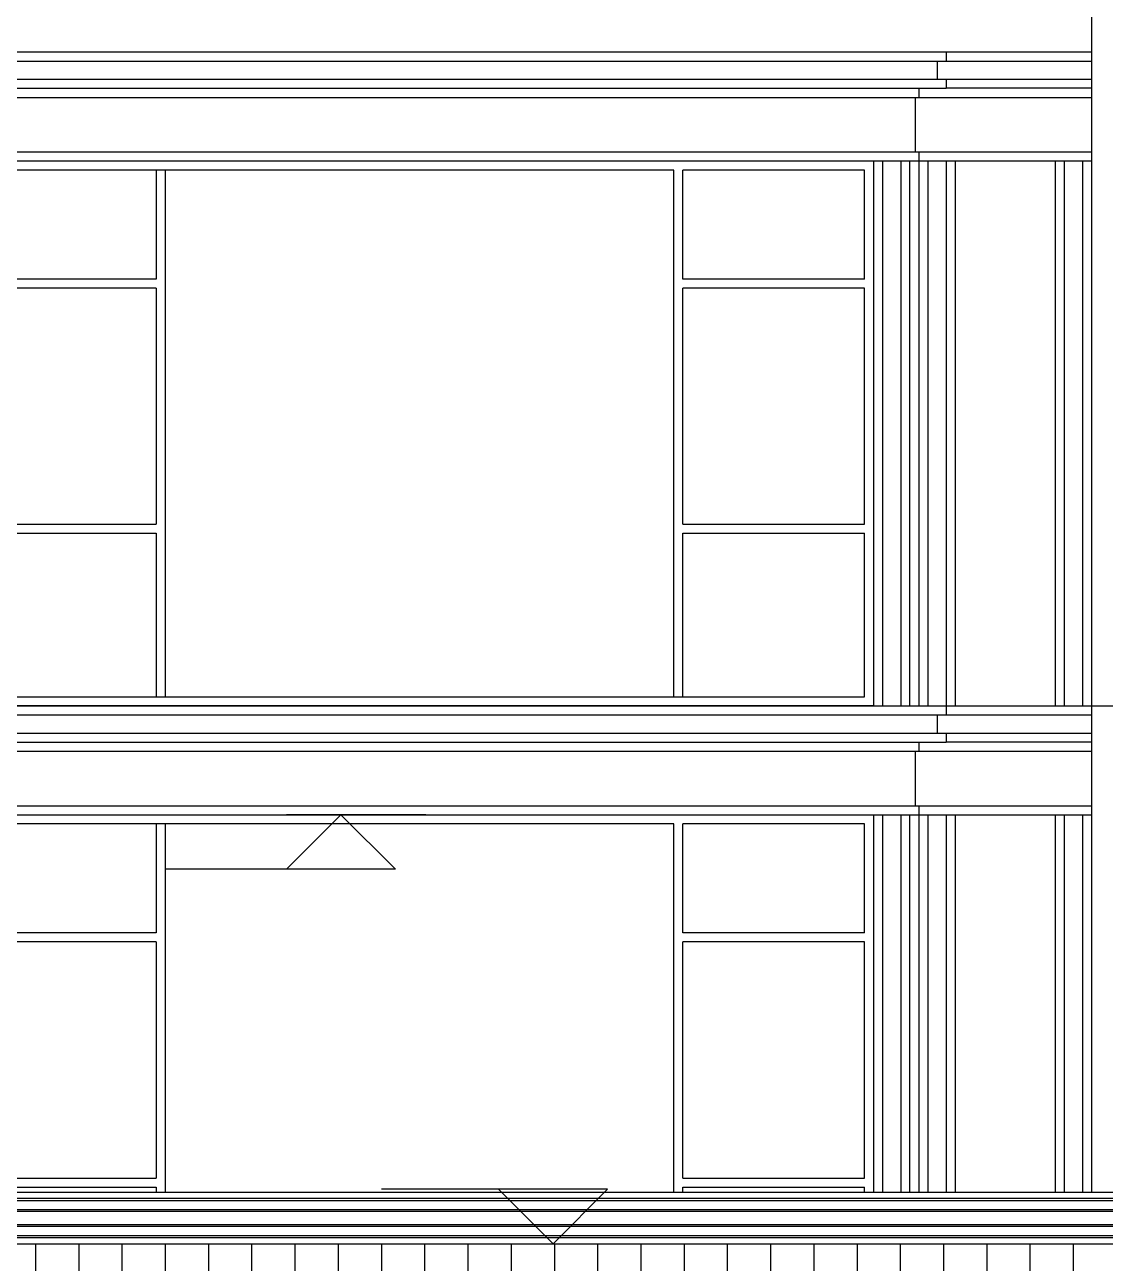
# Model space of a CAD drawing. Extents: x -24961 to 905641, y -154323 to 635957.
# Drawn here: x 431954 to 437904, y -111141 to -104322 of the extents above; entities that cross this region are included whole.
import ezdxf

# ---------------------------------------------------------------- set-up
doc = ezdxf.new("R2010")
doc.units = 0
doc.header["$LTSCALE"] = 1000
doc.header["$MEASUREMENT"] = 0
for name, color, linetype in [('DIM_ELEV', 3, 'Continuous'), ('DOTE', 1, 'Continuous'), ('WALL', 9, 'Continuous'), ('窗', 154, 'Continuous')]:
    doc.layers.add(name, color=color, linetype=linetype)

msp = doc.modelspace()

# ---------------------------------------------------------------- hatches: boundary and pattern name
at = {"layer": 'WALL'}
h = msp.add_hatch(dxfattribs=at)
h.set_pattern_fill('ANSI31', color=251, scale=150, angle=45)
h.set_pattern_definition([(90, (255564.15, 453306.1), (-238.125, 4e-14), [])])
h.paths.add_polyline_path([(405628.2, -102780.8), (405628.2, -102691.8), (405628.2, -102642.8), (405628.2, -102579.1), (405628.2, -102504.8), (405628.2, -102424.5), (405628.2, -102337.4), (405628.2, -102284.9), (405578.2, -102284.9), (405321.7, -102284.9), (405171.7, -102284.9), (404915.2, -102284.9), (404765.2, -102284.9), (404508.7, -102284.9), (404358.7, -102284.9), (404102.2, -102284.9), (403952.2, -102284.9), (403695.6, -102284.9), (403545.6, -102284.9), (403289.1, -102284.9), (403139.1, -102284.9), (402882.6, -102284.9), (402732.6, -102284.9), (402476.1, -102284.9), (402326.1, -102284.9), (402069.5, -102284.9), (401919.5, -102284.9), (401663, -102284.9), (401513, -102284.9), (401256.5, -102284.9), (401106.5, -102284.9), (400850, -102284.9), (400700, -102284.9), (400443.5, -102284.9), (400293.5, -102284.9), (400036.9, -102284.9), (399886.9, -102284.9), (399630.4, -102284.9), (399480.4, -102284.9), (399223.9, -102284.9), (399073.9, -102284.9), (398817.4, -102284.9), (398667.4, -102284.9), (398410.8, -102284.9), (398260.8, -102284.9), (398004.3, -102284.9), (397854.3, -102284.9), (397597.8, -102284.9), (397447.8, -102284.9), (397191.3, -102284.9), (397041.3, -102284.9), (396784.8, -102284.9), (396634.8, -102284.9), (396378.2, -102284.9), (396228.2, -102284.9), (396228.2, -102693.3), (396228.2, -102762.4), (396228.2, -102793.4), (396228.2, -102849.4), (396228.2, -102924.8), (396228.2, -103011.9), (396228.2, -103092.2), (396228.2, -103166.5), (396228.2, -103230.2), (396228.2, -103279.3), (396228.2, -103368.2), (396228.2, -103571.9), (405628.2, -103571.9)])
h.paths.add_polyline_path([(431128.2, -102780.8), (431128.2, -102691.8), (431128.2, -102642.8), (431128.2, -102579.1), (431128.2, -102504.8), (431128.2, -102424.5), (431128.2, -102337.4), (431128.2, -102284.5), (430978.2, -102284.5), (430629.2, -102284.5), (430479.2, -102284.5), (430130.2, -102284.5), (429980.2, -102284.5), (429631.2, -102284.5), (429481.2, -102284.5), (429132.2, -102284.5), (428982.2, -102284.5), (428633.2, -102284.5), (428483.2, -102284.5), (428134.2, -102284.5), (427984.2, -102284.5), (427635.2, -102284.5), (427485.2, -102284.5), (427136.2, -102284.5), (426986.2, -102284.5), (426637.2, -102284.5), (426487.2, -102284.5), (426138.2, -102284.5), (425988.2, -102284.5), (425639.2, -102284.5), (425489.2, -102284.5), (425140.2, -102284.5), (424990.2, -102284.5), (424641.2, -102284.5), (424491.2, -102284.5), (424142.2, -102284.5), (423992.2, -102284.5), (423643.2, -102284.5), (423493.2, -102284.5), (423144.2, -102284.5), (422994.2, -102284.5), (422645.2, -102284.5), (422495.2, -102284.5), (422146.2, -102284.5), (421996.2, -102284.5), (421647.2, -102284.5), (421497.2, -102284.5), (421148.2, -102284.5), (420998.2, -102284.5), (420649.2, -102284.5), (420499.2, -102284.5), (420150.2, -102284.5), (420000.2, -102284.5), (419651.2, -102284.5), (419501.2, -102284.5), (419152.2, -102284.5), (419002.2, -102284.5), (418653.2, -102284.5), (418503.2, -102284.5), (418154.2, -102284.5), (418004.2, -102284.5), (417655.2, -102284.5), (417505.2, -102284.5), (417156.2, -102284.5), (417006.2, -102284.5), (416657.2, -102284.5), (416507.2, -102284.5), (416158.2, -102284.5), (416008.2, -102284.5), (415659.2, -102284.5), (415509.2, -102284.5), (415160.2, -102284.5), (415010.2, -102284.5), (414661.2, -102284.5), (414511.2, -102284.5), (414162.2, -102284.5), (414012.2, -102284.5), (413663.2, -102284.5), (413513.2, -102284.5), (413164.2, -102284.5), (413014.2, -102284.5), (412665.2, -102284.5), (412515.2, -102284.5), (412166.2, -102284.5), (412016.2, -102284.5), (411667.2, -102284.5), (411517.2, -102284.5), (411168.2, -102284.5), (411018.2, -102284.5), (410669.2, -102284.5), (410519.2, -102284.5), (410170.2, -102284.5), (410020.2, -102284.5), (409671.2, -102284.5), (409521.2, -102284.5), (409172.2, -102284.5), (409022.2, -102284.5), (408673.2, -102284.5), (408523.2, -102284.5), (408174.2, -102284.5), (408024.2, -102284.5), (407675.2, -102284.5), (407525.2, -102284.5), (407176.2, -102284.5), (407026.2, -102284.5), (406677.2, -102284.5), (406527.2, -102284.5), (406178.2, -102284.5), (406028.2, -102284.5), (406028.2, -102337.4), (406028.2, -102424.5), (406028.2, -102504.8), (406028.2, -102579.1), (406028.2, -102642.8), (406028.2, -102691.8), (406028.2, -102780.8), (406028.2, -103335.4), (431128.2, -103335.4)])
h.paths.add_polyline_path([(437828.2, -103011.9), (437828.2, -102924.8), (437828.2, -102849.4), (437828.2, -102793.4), (437828.2, -102762.4), (437828.2, -102693.3), (437828.2, -102284.9), (437678.2, -102284.9), (437418.2, -102284.9), (437268.2, -102284.9), (437008.2, -102284.9), (436858.2, -102284.9), (436598.2, -102284.9), (436448.2, -102284.9), (436188.2, -102284.9), (436038.2, -102284.9), (435778.2, -102284.9), (435628.2, -102284.9), (435368.2, -102284.9), (435218.2, -102284.9), (434958.2, -102284.9), (434808.2, -102284.9), (434548.2, -102284.9), (434398.2, -102284.9), (434138.2, -102284.9), (433988.2, -102284.9), (433728.2, -102284.9), (433578.2, -102284.9), (433318.2, -102284.9), (433168.2, -102284.9), (432908.2, -102284.9), (432758.2, -102284.9), (432498.2, -102284.9), (432348.2, -102284.9), (432088.2, -102284.9), (431938.2, -102284.9), (431678.2, -102284.9), (431528.2, -102284.9), (431528.2, -102337.4), (431528.2, -102424.5), (431528.2, -102504.8), (431528.2, -102579.1), (431528.2, -102642.8), (431528.2, -102691.8), (431528.2, -102780.8), (431528.2, -103571.9), (437828.2, -103571.9), (437828.2, -103368.2), (437828.2, -103279.3), (437828.2, -103230.2), (437828.2, -103166.5), (437828.2, -103092.2)])
h.paths.add_polyline_path([(405610.6, -110854.4), (395817.7, -110854.4), (395722.7, -110854.4), (395712.3, -110859.6), (393422.4, -112004.5), (393688.7, -112004.5), (405610.6, -112004.5), (405610.6, -111973.2), (405610.6, -111944.4), (405610.6, -111836.8), (405610.6, -111738.4), (405610.6, -111718.8), (405610.6, -111694), (405610.6, -111662)])
h.paths.add_polyline_path([(438799.8, -111087.4), (438691.2, -111033.1), (431656.4, -111033.1), (431656.4, -111662), (431656.4, -111694), (431656.4, -111718.8), (431656.4, -111728.3), (431656.4, -111738.4), (431656.4, -111822.3), (431656.4, -111836.8), (431656.4, -111929), (431656.4, -111944.4), (431656.4, -111973.2), (431656.4, -112004.5), (440367.8, -112004.5), (440634, -112004.5)])

# ---------------------------------------------------------------- linework, layer by layer
for p, q in [((437828.2, -103891.9), (437828.2, -104471.9)), ((431528.2, -104471.9), (437028.2, -104471.9)), ((431528.2, -104521.9), (436978.2, -104521.9)), ((436978.2, -104521.9), (436978.2, -104621.9)), ((436978.2, -104521.9), (437028.2, -104521.9)), ((437028.2, -104471.9), (437028.2, -104521.9)), ((437028.2, -104471.9), (437828.2, -104471.9)), ((437028.2, -104521.9), (437828.2, -104521.9)), ((437828.2, -104471.9), (437828.2, -104521.9)), ((437828.2, -104521.9), (437828.2, -104621.9)), ((431528.2, -104621.9), (436978.2, -104621.9)), ((436978.2, -104621.9), (437028.2, -104621.9)), ((437028.2, -104621.9), (437028.2, -104671.9)), ((437028.2, -104621.9), (437828.2, -104621.9)), ((437828.2, -104621.9), (437828.2, -104671.9)), ((431528.2, -104671.9), (436878.2, -104671.9)), ((431528.2, -104721.9), (436858.2, -104721.9)), ((436858.2, -104721.9), (436858.2, -105021.9)), ((436858.2, -104721.9), (436878.2, -104721.9)), ((436878.2, -104671.9), (436878.2, -104721.9)), ((436878.2, -104671.9), (437028.2, -104671.9)), ((436878.2, -104721.9), (437828.2, -104721.9)), ((437828.2, -104671.9), (437028.2, -104671.9)), ((437828.2, -104671.9), (437828.2, -104721.9)), ((437828.2, -104721.9), (437828.2, -105021.9)), ((431528.2, -105021.9), (436858.2, -105021.9)), ((436858.2, -105021.9), (436878.2, -105021.9)), ((436878.2, -105021.9), (436878.2, -105071.9)), ((436878.2, -105021.9), (437828.2, -105021.9)), ((437828.2, -105021.9), (437828.2, -105071.9)), ((436628.2, -105071.9), (436678.2, -105071.9)), ((436678.2, -105071.9), (436778.2, -105071.9)), ((436678.2, -105071.9), (436678.2, -108071.9)), ((436778.2, -105071.9), (436828.2, -105071.9)), ((436778.2, -105071.9), (436778.2, -108071.9)), ((436828.2, -108071.9), (436828.2, -105071.9)), ((436828.2, -105071.9), (436878.2, -105071.9)), ((436878.2, -105071.9), (436928.2, -105071.9)), ((436878.2, -105071.9), (436878.2, -108071.9)), ((436928.2, -105071.9), (437028.2, -105071.9)), ((436928.2, -105071.9), (436928.2, -108071.9)), ((437028.2, -105071.9), (437078.2, -105071.9)), ((437078.2, -105071.9), (437628.2, -105071.9)), ((437628.2, -105071.9), (437678.2, -105071.9)), ((437678.2, -105071.9), (437778.2, -105071.9)), ((437778.2, -105071.9), (437828.2, -105071.9)), ((437778.2, -105071.9), (437778.2, -108071.9)), ((437828.2, -105071.9), (437828.2, -108071.9)), ((431528.2, -108121.9), (436978.2, -108121.9)), ((436628.2, -108071.9), (436678.2, -108071.9)), ((436678.2, -108071.9), (436778.2, -108071.9)), ((436778.2, -108071.9), (436828.2, -108071.9)), ((436828.2, -108071.9), (436878.2, -108071.9)), ((436878.2, -108071.9), (436928.2, -108071.9)), ((436928.2, -108071.9), (437028.2, -108071.9)), ((436978.2, -108121.9), (436978.2, -108221.9)), ((436978.2, -108121.9), (437028.2, -108121.9)), ((437028.2, -108071.9), (437028.2, -108121.9)), ((437028.2, -108071.9), (437078.2, -108071.9)), ((437028.2, -108121.9), (437828.2, -108121.9)), ((437078.2, -108071.9), (437628.2, -108071.9)), ((437628.2, -108071.9), (437678.2, -108071.9)), ((437678.2, -108071.9), (437778.2, -108071.9)), ((437778.2, -108071.9), (437828.2, -108071.9)), ((437828.2, -108071.9), (437828.2, -108121.9)), ((437828.2, -108121.9), (437828.2, -108221.9)), ((431528.2, -108221.9), (436978.2, -108221.9)), ((431528.2, -108271.9), (436878.2, -108271.9)), ((436878.2, -108271.9), (436878.2, -108321.9)), ((436878.2, -108271.9), (437028.2, -108271.9)), ((436978.2, -108221.9), (437028.2, -108221.9)), ((437028.2, -108221.9), (437028.2, -108271.9)), ((437028.2, -108221.9), (437828.2, -108221.9)), ((437828.2, -108271.9), (437028.2, -108271.9)), ((437828.2, -108221.9), (437828.2, -108271.9)), ((437828.2, -108271.9), (437828.2, -108321.9)), ((431528.2, -108321.9), (436858.2, -108321.9)), ((436858.2, -108321.9), (436858.2, -108621.9)), ((436858.2, -108321.9), (436878.2, -108321.9)), ((436878.2, -108321.9), (437828.2, -108321.9)), ((437828.2, -108321.9), (437828.2, -108621.9)), ((431800, -108621.9), (436858.2, -108621.9)), ((436628.2, -108671.9), (436678.2, -108671.9)), ((436678.2, -108671.9), (436778.2, -108671.9)), ((436678.2, -108671.9), (436678.2, -110750.6)), ((436778.2, -108671.9), (436828.2, -108671.9)), ((436778.2, -108671.9), (436778.2, -110750.6)), ((436828.2, -110750.6), (436828.2, -108671.9)), ((436828.2, -108671.9), (436878.2, -108671.9)), ((436858.2, -108621.9), (436878.2, -108621.9)), ((436878.2, -108621.9), (436878.2, -108671.9)), ((436878.2, -108621.9), (437828.2, -108621.9)), ((436878.2, -108671.9), (436928.2, -108671.9)), ((436878.2, -108671.9), (436878.2, -110750.6)), ((436928.2, -108671.9), (437028.2, -108671.9)), ((436928.2, -108671.9), (436928.2, -110750.6)), ((437028.2, -108671.9), (437078.2, -108671.9)), ((437078.2, -108671.9), (437628.2, -108671.9)), ((437628.2, -108671.9), (437678.2, -108671.9)), ((437678.2, -108671.9), (437778.2, -108671.9)), ((437778.2, -108671.9), (437828.2, -108671.9)), ((437778.2, -108671.9), (437778.2, -110750.6)), ((437828.2, -108621.9), (437828.2, -108671.9)), ((437828.2, -108671.9), (437828.2, -110750.6)), ((438760.7, -110784.4), (431559.9, -110784.4)), ((438734.2, -110796.2), (431586.4, -110796.2)), ((432678.2, -110750.6), (431678.2, -110750.6)), ((432728.2, -110750.6), (432678.2, -110750.6)), ((435528.2, -110750.6), (432728.2, -110750.6)), ((435578.2, -110750.6), (435528.2, -110750.6)), ((436578.2, -110750.6), (435578.2, -110750.6)), ((436628.2, -110750.6), (436578.2, -110750.6)), ((436678.2, -110750.6), (436628.2, -110750.6)), ((436778.2, -110750.6), (436678.2, -110750.6)), ((436828.2, -110750.6), (436778.2, -110750.6)), ((436878.2, -110750.6), (436828.2, -110750.6)), ((436928.2, -110750.6), (436878.2, -110750.6)), ((437028.2, -110750.6), (436928.2, -110750.6)), ((437078.2, -110750.6), (437028.2, -110750.6)), ((437628.2, -110750.6), (437078.2, -110750.6)), ((437678.2, -110750.6), (437628.2, -110750.6)), ((437778.2, -110750.6), (437678.2, -110750.6)), ((437828.2, -110750.6), (437778.2, -110750.6)), ((438228.2, -110750.6), (437828.2, -110750.6)), ((438621.3, -110846.4), (431699.3, -110846.4)), ((438599.6, -110856), (431720.9, -110856)), ((431787.6, -110927.7), (438532.9, -110927.7)), ((431760, -110999.3), (438560.6, -110999.3)), ((431764.5, -110987.6), (438556, -110987.6)), ((431783.9, -110937.3), (438536.6, -110937.3)), ((431656.4, -111033.1), (438691.2, -111033.1))]:
    msp.add_line(p, q)
at = {"layer": 'DIM_ELEV'}
for p, q in [((433695, -108671.9), (433395, -108971.9)), ((434163.2, -108671.9), (433395, -108671.9)), ((433695, -108671.9), (433995, -108971.9)), ((433995, -108971.9), (432732.3, -108971.9)), ((435164, -110733.1), (433919.6, -110733.1)), ((434864, -111033.1), (434564, -110733.1)), ((434864, -111033.1), (435164, -110733.1))]:
    msp.add_line(p, q, dxfattribs=at)
at = {"layer": 'DOTE'}
msp.add_line((392103, -108071.9), (443041.3, -108071.9), dxfattribs=at)
at = {"layer": '窗'}
for p, q in [((431628.2, -105071.9), (436628.2, -105071.9)), ((432678.2, -105121.9), (431678.2, -105121.9)), ((432678.2, -105121.9), (432678.2, -105721.9)), ((432728.2, -105121.9), (432678.2, -105121.9)), ((435528.2, -105121.9), (432728.2, -105121.9)), ((432728.2, -105121.9), (432728.2, -108021.9)), ((435528.2, -108021.9), (435528.2, -105121.9)), ((435578.2, -105721.9), (435578.2, -105121.9)), ((436578.2, -105121.9), (435578.2, -105121.9)), ((436578.2, -105721.9), (436578.2, -105121.9)), ((436628.2, -105071.9), (436628.2, -108071.9)), ((437028.2, -105071.9), (437028.2, -108071.9)), ((437078.2, -105071.9), (437078.2, -108071.9)), ((437628.2, -105071.9), (437628.2, -108071.9)), ((437678.2, -105071.9), (437678.2, -108071.9)), ((432678.2, -105721.9), (431678.2, -105721.9)), ((436578.2, -105721.9), (435578.2, -105721.9)), ((432678.2, -105771.9), (431678.2, -105771.9)), ((432678.2, -105771.9), (432678.2, -107071.9)), ((435578.2, -107071.9), (435578.2, -105771.9)), ((436578.2, -105771.9), (435578.2, -105771.9)), ((436578.2, -107071.9), (436578.2, -105771.9)), ((431678.2, -107071.9), (432678.2, -107071.9)), ((435578.2, -107071.9), (436578.2, -107071.9)), ((431678.2, -107121.9), (432678.2, -107121.9)), ((432678.2, -107121.9), (432678.2, -108021.9)), ((435578.2, -108021.9), (435578.2, -107121.9)), ((435578.2, -107121.9), (436578.2, -107121.9)), ((436578.2, -108021.9), (436578.2, -107121.9)), ((431678.2, -108021.9), (432678.2, -108021.9)), ((432678.2, -108021.9), (432728.2, -108021.9)), ((432728.2, -108021.9), (435528.2, -108021.9)), ((435528.2, -108021.9), (435578.2, -108021.9)), ((435578.2, -108021.9), (436578.2, -108021.9)), ((436628.2, -108071.9), (431628.2, -108071.9)), ((431886.6, -108671.9), (436628.2, -108671.9)), ((436628.2, -108671.9), (436628.2, -110750.6)), ((437028.2, -108671.9), (437028.2, -110750.6)), ((437078.2, -108671.9), (437078.2, -110750.6)), ((437628.2, -108671.9), (437628.2, -110750.6)), ((437678.2, -108671.9), (437678.2, -110750.6)), ((432678.2, -108721.9), (431836.4, -108721.9)), ((432678.2, -108721.9), (432678.2, -109321.9)), ((432728.2, -108721.9), (432678.2, -108721.9)), ((435528.2, -108721.9), (432728.2, -108721.9)), ((432728.2, -108721.9), (432728.2, -110750.6)), ((435528.2, -110750.6), (435528.2, -108721.9)), ((435578.2, -109321.9), (435578.2, -108721.9)), ((436578.2, -108721.9), (435578.2, -108721.9)), ((436578.2, -109321.9), (436578.2, -108721.9)), ((432678.2, -109321.9), (431678.2, -109321.9)), ((436578.2, -109321.9), (435578.2, -109321.9)), ((432678.2, -109371.9), (431678.2, -109371.9)), ((432678.2, -109371.9), (432678.2, -110671.9)), ((435578.2, -110671.9), (435578.2, -109371.9)), ((436578.2, -109371.9), (435578.2, -109371.9)), ((436578.2, -110671.9), (436578.2, -109371.9)), ((431678.2, -110671.9), (432678.2, -110671.9)), ((431678.2, -110721.9), (432678.2, -110721.9)), ((432678.2, -110721.9), (432678.2, -110750.6)), ((435578.2, -110671.9), (436578.2, -110671.9)), ((435578.2, -110750.6), (435578.2, -110721.9)), ((435578.2, -110721.9), (436578.2, -110721.9)), ((436578.2, -110750.6), (436578.2, -110721.9))]:
    msp.add_line(p, q, dxfattribs=at)

doc.saveas('drawing.dxf')
